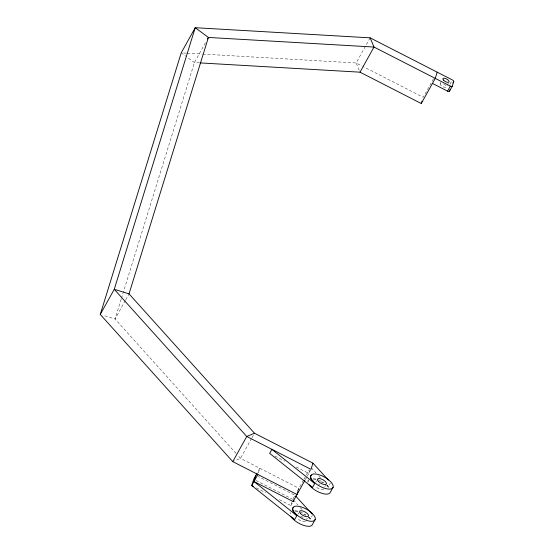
<?xml version="1.0" encoding="UTF-8"?>
<svg xmlns="http://www.w3.org/2000/svg" width="554" height="554" viewBox="0 0 554 554"><rect width="100%" height="100%" fill="white"/><g stroke="black" fill="none" stroke-linecap="round" stroke-linejoin="round"><path stroke-width="0.42" stroke-dasharray="2.77 2.08" d="M121.167 299.208L115.038 319L237.022 454.509M121.423 298.384L194.406 62.574L205.513 42.616M258.386 472.929L259.833 468.255L257.478 472.479M279.361 499.673L290.871 505.567L291.833 502.45M298.225 490.615L298.952 488.275L240.491 458.359L237.604 455.146M309.741 470.277L308.772 473.393L295.732 466.717M125.329 300.517L115.038 319L102.732 315.198M125.737 299.776L129.034 293.862M370.12 37.845L356.132 62.976L360.017 72.179M433.484 78.82L423.201 97.296L362.995 66.487M440.132 83.737L440.929 82.304M447.078 85.448L448.276 83.294M251.599 438.401L240.491 458.359L234.3 460.963M252.015 437.66L253.656 434.703M449.952 84.236L451.552 81.362M293.17 498.662L295.033 495.318L258.212 476.468M297.387 491.093L303.474 480.145M303.89 479.404L305.947 475.713M306.355 474.972L309.236 469.799M290.871 505.567L293.108 501.543M305.254 479.722L306.895 476.765M307.311 476.024L310.642 470.041M297.962 514.292L298.765 512.852M315.87 482.119L316.666 480.678M306.507 519.583L307.304 518.149M324.81 486.696L325.613 485.256M308.44 516.771A12.597 5.125 29.1 0 1 310.51 518.752L312.373 515.4M326.348 484.605A12.597 5.125 29.1 0 1 328.418 486.578L330.281 483.226M186.407 53.136L181.234 52.831L185.396 55.912M187.266 53.184L201.912 54.036M202.778 54.084L356.132 62.976L362.233 66.099M199.578 62.879L194.406 62.574L186.089 56.425M275.019 456.122L284.991 461.226M255.976 480.491L292.796 499.334M256.35 487.901L265.553 492.61M311.272 467.791L315.842 472.804M318.702 475.934L320.413 477.811M327.276 485.325L328.418 486.578M293.364 499.964L297.941 504.971M300.226 507.478L302.512 509.985M309.367 517.498L310.51 518.752M443.629 83.945A3.462 1.406 29.1 0 1 445.949 87.262A3.462 1.406 29.1 0 1 440.908 85.351A3.462 1.406 29.1 0 1 442.037 83.335M295.227 511.238A12.597 5.125 29.1 0 1 298.384 511.938M303.502 514.133A12.597 5.125 29.1 0 1 305.621 515.4M308.163 517.277A12.597 5.125 29.1 0 1 310.226 519.25M305.392 521.459A5.034 2.05 29.1 0 1 301.21 521.009A5.034 2.05 29.1 0 1 297.055 517.748M300.677 516.217A5.034 2.05 29.1 0 1 302.99 517.401M290.317 513.994A12.597 5.125 29.1 0 1 290.338 512.505M294.7 510.663A12.597 5.125 29.1 0 1 298.661 511.439M300.109 511.938A12.597 5.125 29.1 0 1 305.898 514.895M307.948 482.326A12.597 5.125 29.1 0 1 308.744 479.743M313.135 479.065A12.597 5.125 29.1 0 1 316.286 479.764M320.683 481.578A12.597 5.125 29.1 0 1 323.522 483.226M326.631 485.595A12.597 5.125 29.1 0 1 329.18 488.393M323.612 488.85A5.034 2.05 29.1 0 1 320.281 489.279A5.034 2.05 29.1 0 1 315.545 486.35M318.578 484.044A5.034 2.05 29.1 0 1 319.755 484.57M308.225 481.821A12.597 5.125 29.1 0 1 308.246 480.339M313.419 478.566A12.597 5.125 29.1 0 1 316.569 479.265M318.017 479.764A12.597 5.125 29.1 0 1 323.806 482.728"/><path stroke-width="0.83" d="M297.99 491.391L297.02 494.507L232.749 461.614L100.267 314.437L181.234 52.831L195.223 27.7L370.12 37.845L452.348 79.921A1.891 0.769 29.1 0 1 453.712 81.521L452.258 86.223L449.46 91.251A1.891 0.769 29.1 0 1 447.563 91.147L432.459 83.419M328.37 480.055L312.941 463.144L254.48 433.228L129.034 293.862L208.394 37.443L195.223 27.7L114.256 289.306L100.267 314.437M257.091 473.178L253.677 479.314L251.745 485.539L294.589 519.687L296.826 515.663L253.988 481.523L255.913 475.29M253.988 481.523L293.108 501.543L293.585 499.985M200.444 62.927L360.017 72.179L421.269 103.529L421.996 101.195M312.941 463.144L311.016 469.37L246.745 436.476L114.256 289.306L129.034 293.862M437.189 72.165L435.257 78.391L421.269 103.529M449.46 91.251L449.945 89.686M207.57 38.919L208.394 37.443L374.005 47.048L450.36 86.119A1.891 0.769 29.1 0 0 452.258 86.223M360.017 72.179L374.005 47.048L370.12 37.845M232.749 461.614L246.745 436.476L254.48 433.228M447.563 91.147L450.36 86.119M452.909 82.962L453.712 81.521M257.901 474.48L251.745 485.539L253.282 486.329M293.108 501.543L304.839 480.463M314.734 483.49L271.889 449.349L269.653 453.373L312.498 487.513L314.734 483.49A12.597 5.125 29.1 0 1 311.265 475.221M315.212 519.423L312.414 524.451A12.597 5.125 29.1 0 1 302.636 525.026A12.597 5.125 29.1 0 1 290.781 516.266M333.113 487.257L330.316 492.277A12.597 5.125 29.1 0 1 321.029 493.032A12.597 5.125 29.1 0 1 309.097 484.729M295.607 495.941L312.179 514.105M294.589 519.687A12.597 5.125 29.1 0 1 292.519 517.706M296.826 515.663A12.597 5.125 29.1 0 1 293.357 507.395M312.498 487.513A12.597 5.125 29.1 0 1 310.427 485.533M443.532 80.143A3.462 1.406 29.1 0 0 448.865 82.158A3.462 1.406 29.1 0 0 445.617 78.557A3.462 1.406 29.1 0 0 443.532 80.143M295.04 513.184A12.597 5.125 29.1 0 0 314.43 520.518A12.597 5.125 29.1 0 0 302.629 507.409A12.597 5.125 29.1 0 0 295.04 513.184M300.434 513.496A5.034 2.05 29.1 0 0 308.19 516.432A5.034 2.05 29.1 0 0 303.474 511.19A5.034 2.05 29.1 0 0 300.434 513.496M312.948 481.011A12.597 5.125 29.1 0 0 332.338 488.351A12.597 5.125 29.1 0 0 320.537 475.242A12.597 5.125 29.1 0 0 312.948 481.011M318.342 481.322A5.034 2.05 29.1 0 0 326.098 484.258A5.034 2.05 29.1 0 0 321.375 479.016A5.034 2.05 29.1 0 0 318.342 481.322"/></g></svg>
